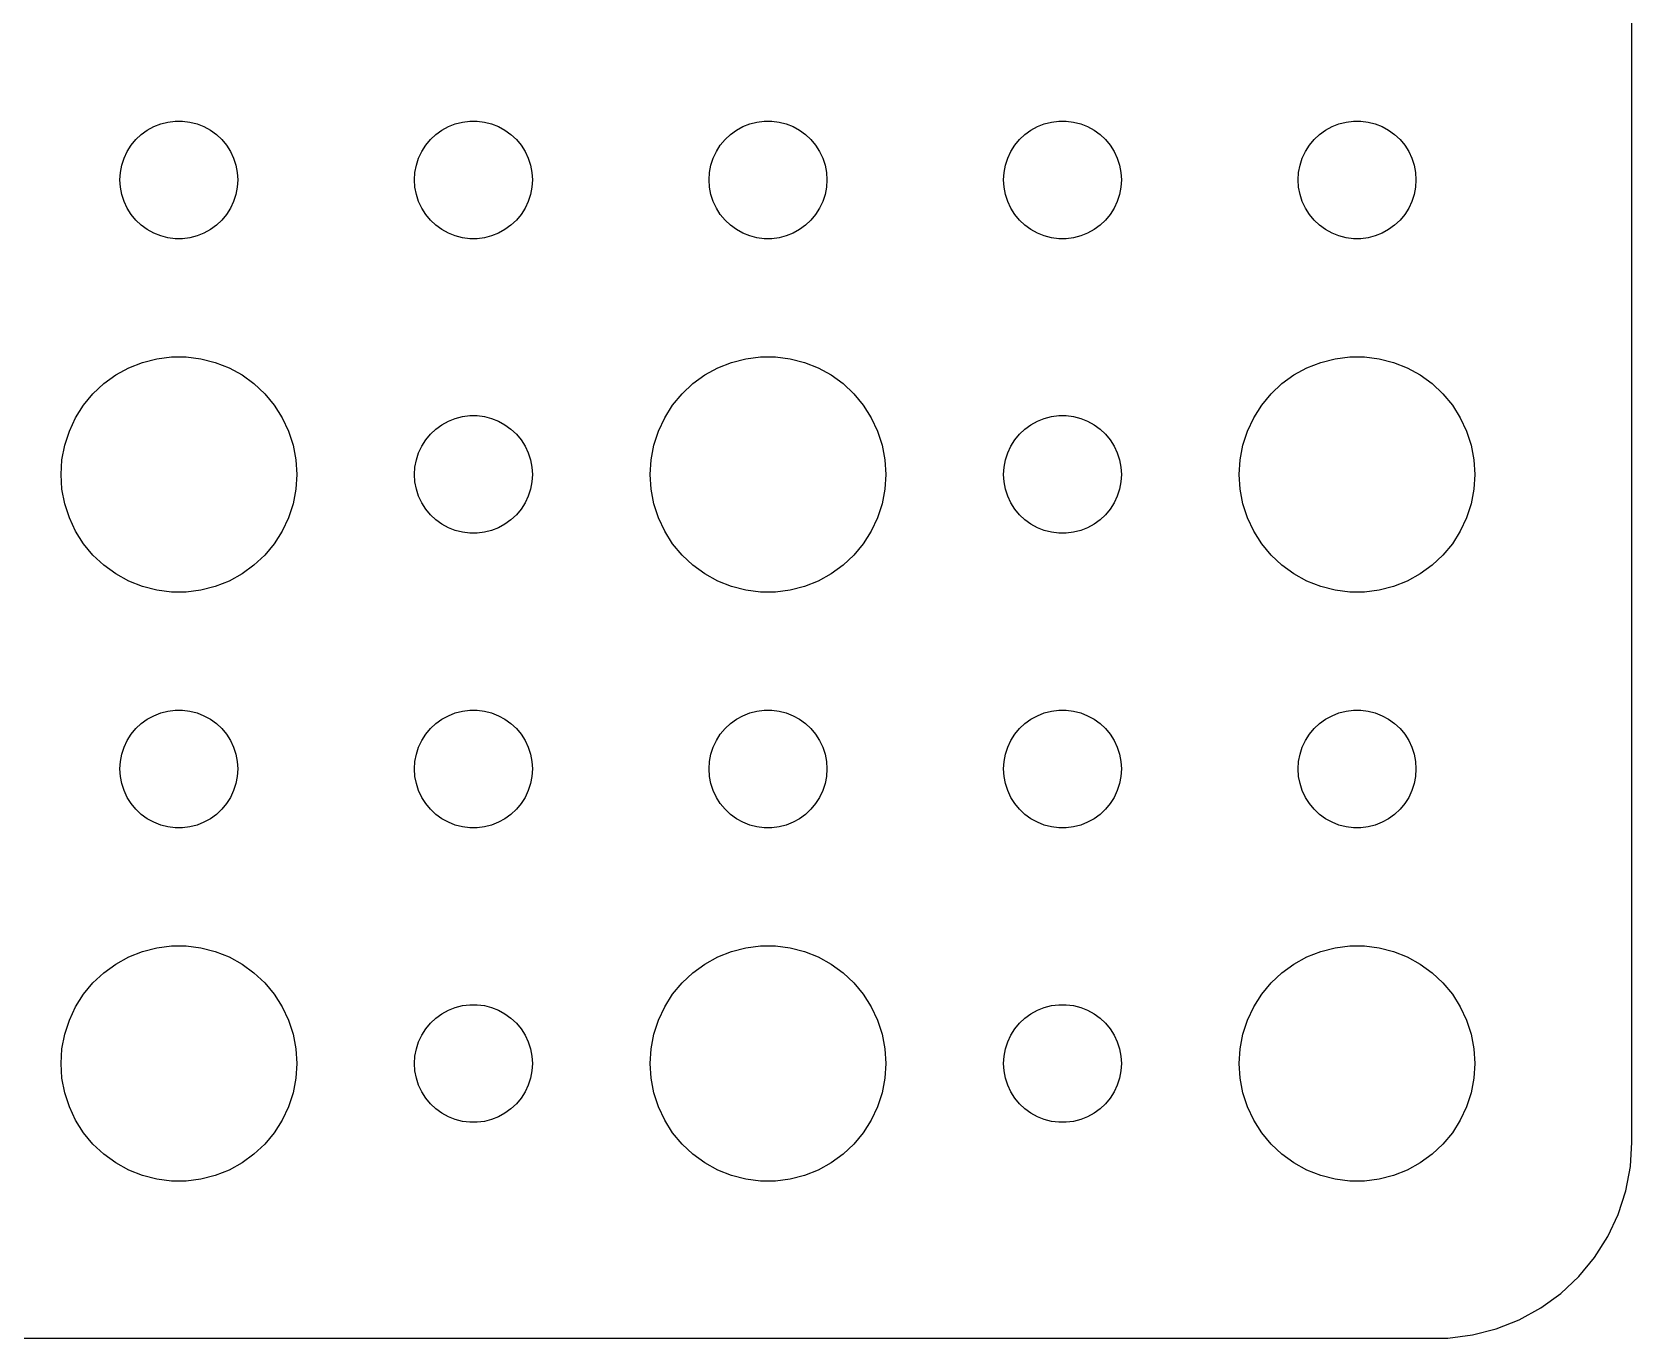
# Model space of a CAD drawing. Header units: metres. Extents: x -37 to 37, y 383 to 793.
# Drawn here: x -3.74 to 37, y 635.01 to 668.27 of the extents above; entities that cross this region are included whole.
import ezdxf

# ---------------------------------------------------------------- set-up
doc = ezdxf.new("R2010")
doc.units = ezdxf.units.M

msp = doc.modelspace()

# ---------------------------------------------------------------- linework, layer by layer
for p, q in [((37, 640), (37, 704)), ((-0.95613, 665.656), (-0.80373, 665.766)), ((-0.80373, 665.766), (-0.63866, 665.857)), ((-0.63866, 665.857), (-0.46352, 665.927)), ((-0.46352, 665.927), (-0.28107, 665.973)), ((-0.28107, 665.973), (-0.09418, 665.997)), ((-0.09418, 665.997), (0.09418, 665.997)), ((0.09418, 665.997), (0.28107, 665.973)), ((0.28107, 665.973), (0.46352, 665.927)), ((0.46352, 665.927), (0.63866, 665.857)), ((0.63866, 665.857), (0.80373, 665.766)), ((0.80373, 665.766), (0.95613, 665.656)), ((6.54385, 665.656), (6.69626, 665.766)), ((6.69626, 665.766), (6.86133, 665.857)), ((6.86133, 665.857), (7.03647, 665.927)), ((7.03647, 665.927), (7.21892, 665.973)), ((7.21892, 665.973), (7.40581, 665.997)), ((7.40581, 665.997), (7.59418, 665.997)), ((7.59418, 665.997), (7.78107, 665.973)), ((7.78107, 665.973), (7.96352, 665.927)), ((7.96352, 665.927), (8.13866, 665.857)), ((8.13866, 665.857), (8.30373, 665.766)), ((8.30373, 665.766), (8.45613, 665.656)), ((14.0439, 665.656), (14.1963, 665.766)), ((14.1963, 665.766), (14.3613, 665.857)), ((14.3613, 665.857), (14.5365, 665.927)), ((14.5365, 665.927), (14.7189, 665.973)), ((14.7189, 665.973), (14.9058, 665.997)), ((14.9058, 665.997), (15.0942, 665.997)), ((15.0942, 665.997), (15.2811, 665.973)), ((15.2811, 665.973), (15.4635, 665.927)), ((15.4635, 665.927), (15.6387, 665.857)), ((15.6387, 665.857), (15.8037, 665.766)), ((15.8037, 665.766), (15.9561, 665.656)), ((21.5439, 665.656), (21.6963, 665.766)), ((21.6963, 665.766), (21.8613, 665.857)), ((21.8613, 665.857), (22.0365, 665.927)), ((22.0365, 665.927), (22.2189, 665.973)), ((22.2189, 665.973), (22.4058, 665.997)), ((22.4058, 665.997), (22.5942, 665.997)), ((22.5942, 665.997), (22.7811, 665.973)), ((22.7811, 665.973), (22.9635, 665.927)), ((22.9635, 665.927), (23.1387, 665.857)), ((23.1387, 665.857), (23.3037, 665.766)), ((23.3037, 665.766), (23.4561, 665.656)), ((29.0439, 665.656), (29.1963, 665.766)), ((29.1963, 665.766), (29.3613, 665.857)), ((29.3613, 665.857), (29.5365, 665.927)), ((29.5365, 665.927), (29.7189, 665.973)), ((29.7189, 665.973), (29.9058, 665.997)), ((29.9058, 665.997), (30.0942, 665.997)), ((30.0942, 665.997), (30.2811, 665.973)), ((30.2811, 665.973), (30.4635, 665.927)), ((30.4635, 665.927), (30.6387, 665.857)), ((30.6387, 665.857), (30.8037, 665.766)), ((30.8037, 665.766), (30.9561, 665.656)), ((-1.31445, 665.223), (-1.21352, 665.382)), ((-1.21352, 665.382), (-1.09344, 665.527)), ((-1.09344, 665.527), (-0.95613, 665.656)), ((0.95613, 665.656), (1.09344, 665.527)), ((1.09344, 665.527), (1.21352, 665.382)), ((1.21352, 665.382), (1.31445, 665.223)), ((6.18553, 665.223), (6.28647, 665.382)), ((6.28647, 665.382), (6.40654, 665.527)), ((6.40654, 665.527), (6.54385, 665.656)), ((8.45613, 665.656), (8.59344, 665.527)), ((8.59344, 665.527), (8.71352, 665.382)), ((8.71352, 665.382), (8.81445, 665.223)), ((13.6855, 665.223), (13.7865, 665.382)), ((13.7865, 665.382), (13.9065, 665.527)), ((13.9065, 665.527), (14.0439, 665.656)), ((15.9561, 665.656), (16.0934, 665.527)), ((16.0934, 665.527), (16.2135, 665.382)), ((16.2135, 665.382), (16.3145, 665.223)), ((21.1855, 665.223), (21.2865, 665.382)), ((21.2865, 665.382), (21.4065, 665.527)), ((21.4065, 665.527), (21.5439, 665.656)), ((23.4561, 665.656), (23.5934, 665.527)), ((23.5934, 665.527), (23.7135, 665.382)), ((23.7135, 665.382), (23.8145, 665.223)), ((28.6855, 665.223), (28.7865, 665.382)), ((28.7865, 665.382), (28.9065, 665.527)), ((28.9065, 665.527), (29.0439, 665.656)), ((30.9561, 665.656), (31.0934, 665.527)), ((31.0934, 665.527), (31.2135, 665.382)), ((31.2135, 665.382), (31.3145, 665.223)), ((-1.45287, 664.873), (-1.39465, 665.052)), ((-1.39465, 665.052), (-1.31445, 665.223)), ((1.31445, 665.223), (1.39465, 665.052)), ((1.39465, 665.052), (1.45287, 664.873)), ((6.04712, 664.873), (6.10533, 665.052)), ((6.10533, 665.052), (6.18553, 665.223)), ((8.81445, 665.223), (8.89465, 665.052)), ((8.89465, 665.052), (8.95287, 664.873)), ((13.5471, 664.873), (13.6053, 665.052)), ((13.6053, 665.052), (13.6855, 665.223)), ((16.3145, 665.223), (16.3947, 665.052)), ((16.3947, 665.052), (16.4529, 664.873)), ((21.0471, 664.873), (21.1053, 665.052)), ((21.1053, 665.052), (21.1855, 665.223)), ((23.8145, 665.223), (23.8947, 665.052)), ((23.8947, 665.052), (23.9529, 664.873)), ((28.5471, 664.873), (28.6053, 665.052)), ((28.6053, 665.052), (28.6855, 665.223)), ((31.3145, 665.223), (31.3947, 665.052)), ((31.3947, 665.052), (31.4529, 664.873)), ((-1.5, 664.5), (-1.48816, 664.688)), ((-1.48816, 664.312), (-1.5, 664.5)), ((-1.48816, 664.688), (-1.45287, 664.873)), ((1.45287, 664.873), (1.48816, 664.688)), ((1.48816, 664.688), (1.5, 664.5)), ((1.5, 664.5), (1.48816, 664.312)), ((6, 664.5), (6.01183, 664.688)), ((6.01183, 664.312), (6, 664.5)), ((6.01183, 664.688), (6.04712, 664.873)), ((8.95287, 664.873), (8.98816, 664.688)), ((8.98816, 664.688), (9, 664.5)), ((9, 664.5), (8.98816, 664.312)), ((13.5, 664.5), (13.5118, 664.688)), ((13.5118, 664.312), (13.5, 664.5)), ((13.5118, 664.688), (13.5471, 664.873)), ((16.4529, 664.873), (16.4882, 664.688)), ((16.4882, 664.688), (16.5, 664.5)), ((16.5, 664.5), (16.4882, 664.312)), ((21, 664.5), (21.0118, 664.688)), ((21.0118, 664.312), (21, 664.5)), ((21.0118, 664.688), (21.0471, 664.873)), ((23.9529, 664.873), (23.9882, 664.688)), ((23.9882, 664.688), (24, 664.5)), ((24, 664.5), (23.9882, 664.312)), ((28.5, 664.5), (28.5118, 664.688)), ((28.5118, 664.312), (28.5, 664.5)), ((28.5118, 664.688), (28.5471, 664.873)), ((31.4529, 664.873), (31.4882, 664.688)), ((31.4882, 664.688), (31.5, 664.5)), ((31.5, 664.5), (31.4882, 664.312)), ((-1.45287, 664.127), (-1.48816, 664.312)), ((-1.39465, 663.948), (-1.45287, 664.127)), ((1.45287, 664.127), (1.39465, 663.948)), ((1.48816, 664.312), (1.45287, 664.127)), ((6.04712, 664.127), (6.01183, 664.312)), ((6.10533, 663.948), (6.04712, 664.127)), ((8.95287, 664.127), (8.89465, 663.948)), ((8.98816, 664.312), (8.95287, 664.127)), ((13.5471, 664.127), (13.5118, 664.312)), ((13.6053, 663.948), (13.5471, 664.127)), ((16.4529, 664.127), (16.3947, 663.948)), ((16.4882, 664.312), (16.4529, 664.127)), ((21.0471, 664.127), (21.0118, 664.312)), ((21.1053, 663.948), (21.0471, 664.127)), ((23.9529, 664.127), (23.8947, 663.948)), ((23.9882, 664.312), (23.9529, 664.127)), ((28.5471, 664.127), (28.5118, 664.312)), ((28.6053, 663.948), (28.5471, 664.127)), ((31.4529, 664.127), (31.3947, 663.948)), ((31.4882, 664.312), (31.4529, 664.127)), ((-1.31445, 663.777), (-1.39465, 663.948)), ((-1.21352, 663.618), (-1.31445, 663.777)), ((1.31445, 663.777), (1.21352, 663.618)), ((1.39465, 663.948), (1.31445, 663.777)), ((6.18553, 663.777), (6.10533, 663.948)), ((6.28647, 663.618), (6.18553, 663.777)), ((8.81445, 663.777), (8.71352, 663.618)), ((8.89465, 663.948), (8.81445, 663.777)), ((13.6855, 663.777), (13.6053, 663.948)), ((13.7865, 663.618), (13.6855, 663.777)), ((16.3145, 663.777), (16.2135, 663.618)), ((16.3947, 663.948), (16.3145, 663.777)), ((21.1855, 663.777), (21.1053, 663.948)), ((21.2865, 663.618), (21.1855, 663.777)), ((23.8145, 663.777), (23.7135, 663.618)), ((23.8947, 663.948), (23.8145, 663.777)), ((28.6855, 663.777), (28.6053, 663.948)), ((28.7865, 663.618), (28.6855, 663.777)), ((31.3145, 663.777), (31.2135, 663.618)), ((31.3947, 663.948), (31.3145, 663.777)), ((-1.09344, 663.473), (-1.21352, 663.618)), ((-0.95613, 663.344), (-1.09344, 663.473)), ((-0.80373, 663.234), (-0.95613, 663.344)), ((0.95613, 663.344), (0.80373, 663.234)), ((1.09344, 663.473), (0.95613, 663.344)), ((1.21352, 663.618), (1.09344, 663.473)), ((6.40654, 663.473), (6.28647, 663.618)), ((6.54385, 663.344), (6.40654, 663.473)), ((6.69626, 663.234), (6.54385, 663.344)), ((8.45613, 663.344), (8.30373, 663.234)), ((8.59344, 663.473), (8.45613, 663.344)), ((8.71352, 663.618), (8.59344, 663.473)), ((13.9065, 663.473), (13.7865, 663.618)), ((14.0439, 663.344), (13.9065, 663.473)), ((14.1963, 663.234), (14.0439, 663.344)), ((15.9561, 663.344), (15.8037, 663.234)), ((16.0934, 663.473), (15.9561, 663.344)), ((16.2135, 663.618), (16.0934, 663.473)), ((21.4065, 663.473), (21.2865, 663.618)), ((21.5439, 663.344), (21.4065, 663.473)), ((21.6963, 663.234), (21.5439, 663.344)), ((23.4561, 663.344), (23.3037, 663.234)), ((23.5934, 663.473), (23.4561, 663.344)), ((23.7135, 663.618), (23.5934, 663.473)), ((28.9065, 663.473), (28.7865, 663.618)), ((29.0439, 663.344), (28.9065, 663.473)), ((29.1963, 663.234), (29.0439, 663.344)), ((30.9561, 663.344), (30.8037, 663.234)), ((31.0934, 663.473), (30.9561, 663.344)), ((31.2135, 663.618), (31.0934, 663.473)), ((-0.63866, 663.143), (-0.80373, 663.234)), ((-0.46352, 663.073), (-0.63866, 663.143)), ((-0.28107, 663.027), (-0.46352, 663.073)), ((-0.09418, 663.003), (-0.28107, 663.027)), ((0.09418, 663.003), (-0.09418, 663.003)), ((0.28107, 663.027), (0.09418, 663.003)), ((0.46352, 663.073), (0.28107, 663.027)), ((0.63866, 663.143), (0.46352, 663.073)), ((0.80373, 663.234), (0.63866, 663.143)), ((6.86133, 663.143), (6.69626, 663.234)), ((7.03647, 663.073), (6.86133, 663.143)), ((7.21892, 663.027), (7.03647, 663.073)), ((7.40581, 663.003), (7.21892, 663.027)), ((7.59418, 663.003), (7.40581, 663.003)), ((7.78107, 663.027), (7.59418, 663.003)), ((7.96352, 663.073), (7.78107, 663.027)), ((8.13866, 663.143), (7.96352, 663.073)), ((8.30373, 663.234), (8.13866, 663.143)), ((14.3613, 663.143), (14.1963, 663.234)), ((14.5365, 663.073), (14.3613, 663.143)), ((14.7189, 663.027), (14.5365, 663.073)), ((14.9058, 663.003), (14.7189, 663.027)), ((15.0942, 663.003), (14.9058, 663.003)), ((15.2811, 663.027), (15.0942, 663.003)), ((15.4635, 663.073), (15.2811, 663.027)), ((15.6387, 663.143), (15.4635, 663.073)), ((15.8037, 663.234), (15.6387, 663.143)), ((21.8613, 663.143), (21.6963, 663.234)), ((22.0365, 663.073), (21.8613, 663.143)), ((22.2189, 663.027), (22.0365, 663.073)), ((22.4058, 663.003), (22.2189, 663.027)), ((22.5942, 663.003), (22.4058, 663.003)), ((22.7811, 663.027), (22.5942, 663.003)), ((22.9635, 663.073), (22.7811, 663.027)), ((23.1387, 663.143), (22.9635, 663.073)), ((23.3037, 663.234), (23.1387, 663.143)), ((29.3613, 663.143), (29.1963, 663.234)), ((29.5365, 663.073), (29.3613, 663.143)), ((29.7189, 663.027), (29.5365, 663.073)), ((29.9058, 663.003), (29.7189, 663.027)), ((30.0942, 663.003), (29.9058, 663.003)), ((30.2811, 663.027), (30.0942, 663.003)), ((30.4635, 663.073), (30.2811, 663.027)), ((30.6387, 663.143), (30.4635, 663.073)), ((30.8037, 663.234), (30.6387, 663.143)), ((-0.56213, 659.947), (-0.18837, 659.994)), ((-0.18837, 659.994), (0.18837, 659.994)), ((0.18837, 659.994), (0.56213, 659.947)), ((14.4379, 659.947), (14.8116, 659.994)), ((14.8116, 659.994), (15.1884, 659.994)), ((15.1884, 659.994), (15.5621, 659.947)), ((29.4379, 659.947), (29.8116, 659.994)), ((29.8116, 659.994), (30.1884, 659.994)), ((30.1884, 659.994), (30.5621, 659.947)), ((-1.60747, 659.533), (-1.27733, 659.714)), ((-1.27733, 659.714), (-0.92705, 659.853)), ((-0.92705, 659.853), (-0.56213, 659.947)), ((0.56213, 659.947), (0.92705, 659.853)), ((0.92705, 659.853), (1.27733, 659.714)), ((1.27733, 659.714), (1.60747, 659.533)), ((13.3925, 659.533), (13.7227, 659.714)), ((13.7227, 659.714), (14.0729, 659.853)), ((14.0729, 659.853), (14.4379, 659.947)), ((15.5621, 659.947), (15.927, 659.853)), ((15.927, 659.853), (16.2773, 659.714)), ((16.2773, 659.714), (16.6075, 659.533)), ((28.3925, 659.533), (28.7227, 659.714)), ((28.7227, 659.714), (29.0729, 659.853)), ((29.0729, 659.853), (29.4379, 659.947)), ((30.5621, 659.947), (30.927, 659.853)), ((30.927, 659.853), (31.2773, 659.714)), ((31.2773, 659.714), (31.6075, 659.533)), ((-2.1869, 659.054), (-1.91226, 659.312)), ((-1.91226, 659.312), (-1.60747, 659.533)), ((1.60747, 659.533), (1.91226, 659.312)), ((1.91226, 659.312), (2.1869, 659.054)), ((12.8131, 659.054), (13.0877, 659.312)), ((13.0877, 659.312), (13.3925, 659.533)), ((16.6075, 659.533), (16.9123, 659.312)), ((16.9123, 659.312), (17.1869, 659.054)), ((27.8131, 659.054), (28.0877, 659.312)), ((28.0877, 659.312), (28.3925, 659.533)), ((31.6075, 659.533), (31.9123, 659.312)), ((31.9123, 659.312), (32.1869, 659.054)), ((-2.42705, 658.763), (-2.1869, 659.054)), ((2.1869, 659.054), (2.42705, 658.763)), ((12.5729, 658.763), (12.8131, 659.054)), ((17.1869, 659.054), (17.427, 658.763)), ((27.5729, 658.763), (27.8131, 659.054)), ((32.1869, 659.054), (32.427, 658.763)), ((-2.78932, 658.104), (-2.62891, 658.445)), ((-2.62891, 658.445), (-2.42705, 658.763)), ((2.42705, 658.763), (2.62891, 658.445)), ((2.62891, 658.445), (2.78932, 658.104)), ((6.86133, 658.357), (7.03647, 658.427)), ((7.03647, 658.427), (7.21892, 658.473)), ((7.21892, 658.473), (7.40581, 658.497)), ((7.40581, 658.497), (7.59418, 658.497)), ((7.59418, 658.497), (7.78107, 658.473)), ((7.78107, 658.473), (7.96352, 658.427)), ((7.96352, 658.427), (8.13866, 658.357)), ((12.2107, 658.104), (12.3711, 658.445)), ((12.3711, 658.445), (12.5729, 658.763)), ((17.427, 658.763), (17.6289, 658.445)), ((17.6289, 658.445), (17.7893, 658.104)), ((21.8613, 658.357), (22.0365, 658.427)), ((22.0365, 658.427), (22.2189, 658.473)), ((22.2189, 658.473), (22.4058, 658.497)), ((22.4058, 658.497), (22.5942, 658.497)), ((22.5942, 658.497), (22.7811, 658.473)), ((22.7811, 658.473), (22.9635, 658.427)), ((22.9635, 658.427), (23.1387, 658.357)), ((27.2107, 658.104), (27.3711, 658.445)), ((27.3711, 658.445), (27.5729, 658.763)), ((32.427, 658.763), (32.6289, 658.445)), ((32.6289, 658.445), (32.7893, 658.104)), ((-2.90575, 657.746), (-2.78932, 658.104)), ((2.78932, 658.104), (2.90575, 657.746)), ((6.28647, 657.882), (6.40654, 658.027)), ((6.40654, 658.027), (6.54385, 658.156)), ((6.54385, 658.156), (6.69626, 658.266)), ((6.69626, 658.266), (6.86133, 658.357)), ((8.13866, 658.357), (8.30373, 658.266)), ((8.30373, 658.266), (8.45613, 658.156)), ((8.45613, 658.156), (8.59344, 658.027)), ((8.59344, 658.027), (8.71352, 657.882)), ((12.0942, 657.746), (12.2107, 658.104)), ((17.7893, 658.104), (17.9057, 657.746)), ((21.2865, 657.882), (21.4065, 658.027)), ((21.4065, 658.027), (21.5439, 658.156)), ((21.5439, 658.156), (21.6963, 658.266)), ((21.6963, 658.266), (21.8613, 658.357)), ((23.1387, 658.357), (23.3037, 658.266)), ((23.3037, 658.266), (23.4561, 658.156)), ((23.4561, 658.156), (23.5934, 658.027)), ((23.5934, 658.027), (23.7135, 657.882)), ((27.0942, 657.746), (27.2107, 658.104)), ((32.7893, 658.104), (32.9057, 657.746)), ((-2.97633, 657.376), (-2.90575, 657.746)), ((2.90575, 657.746), (2.97633, 657.376)), ((6.04712, 657.373), (6.10533, 657.552)), ((6.10533, 657.552), (6.18553, 657.723)), ((6.18553, 657.723), (6.28647, 657.882)), ((8.71352, 657.882), (8.81445, 657.723)), ((8.81445, 657.723), (8.89465, 657.552)), ((8.89465, 657.552), (8.95287, 657.373)), ((12.0237, 657.376), (12.0942, 657.746)), ((17.9057, 657.746), (17.9763, 657.376)), ((21.0471, 657.373), (21.1053, 657.552)), ((21.1053, 657.552), (21.1855, 657.723)), ((21.1855, 657.723), (21.2865, 657.882)), ((23.7135, 657.882), (23.8145, 657.723)), ((23.8145, 657.723), (23.8947, 657.552)), ((23.8947, 657.552), (23.9529, 657.373)), ((27.0237, 657.376), (27.0942, 657.746)), ((32.9057, 657.746), (32.9763, 657.376)), ((-3, 657), (-2.97633, 657.376)), ((2.97633, 657.376), (3, 657)), ((6, 657), (6.01183, 657.188)), ((6.01183, 657.188), (6.04712, 657.373)), ((8.95287, 657.373), (8.98816, 657.188)), ((8.98816, 657.188), (9, 657)), ((12, 657), (12.0237, 657.376)), ((17.9763, 657.376), (18, 657)), ((21, 657), (21.0118, 657.188)), ((21.0118, 657.188), (21.0471, 657.373)), ((23.9529, 657.373), (23.9882, 657.188)), ((23.9882, 657.188), (24, 657)), ((27, 657), (27.0237, 657.376)), ((32.9763, 657.376), (33, 657)), ((-2.97633, 656.624), (-3, 657)), ((3, 657), (2.97633, 656.624)), ((6.01183, 656.812), (6, 657)), ((6.04712, 656.627), (6.01183, 656.812)), ((8.98816, 656.812), (8.95287, 656.627)), ((9, 657), (8.98816, 656.812)), ((12.0237, 656.624), (12, 657)), ((18, 657), (17.9763, 656.624)), ((21.0118, 656.812), (21, 657)), ((21.0471, 656.627), (21.0118, 656.812)), ((23.9882, 656.812), (23.9529, 656.627)), ((24, 657), (23.9882, 656.812)), ((27.0237, 656.624), (27, 657)), ((33, 657), (32.9763, 656.624)), ((-2.90575, 656.254), (-2.97633, 656.624)), ((2.97633, 656.624), (2.90575, 656.254)), ((6.10533, 656.448), (6.04712, 656.627)), ((6.18553, 656.277), (6.10533, 656.448)), ((8.89465, 656.448), (8.81445, 656.277)), ((8.95287, 656.627), (8.89465, 656.448)), ((12.0942, 656.254), (12.0237, 656.624)), ((17.9763, 656.624), (17.9057, 656.254)), ((21.1053, 656.448), (21.0471, 656.627)), ((21.1855, 656.277), (21.1053, 656.448)), ((23.8947, 656.448), (23.8145, 656.277)), ((23.9529, 656.627), (23.8947, 656.448)), ((27.0942, 656.254), (27.0237, 656.624)), ((32.9763, 656.624), (32.9057, 656.254)), ((-2.78932, 655.896), (-2.90575, 656.254)), ((2.90575, 656.254), (2.78932, 655.896)), ((6.28647, 656.118), (6.18553, 656.277)), ((6.40654, 655.973), (6.28647, 656.118)), ((6.54385, 655.844), (6.40654, 655.973)), ((8.59344, 655.973), (8.45613, 655.844)), ((8.71352, 656.118), (8.59344, 655.973)), ((8.81445, 656.277), (8.71352, 656.118)), ((12.2107, 655.896), (12.0942, 656.254)), ((17.9057, 656.254), (17.7893, 655.896)), ((21.2865, 656.118), (21.1855, 656.277)), ((21.4065, 655.973), (21.2865, 656.118)), ((21.5439, 655.844), (21.4065, 655.973)), ((23.5934, 655.973), (23.4561, 655.844)), ((23.7135, 656.118), (23.5934, 655.973)), ((23.8145, 656.277), (23.7135, 656.118)), ((27.2107, 655.896), (27.0942, 656.254)), ((32.9057, 656.254), (32.7893, 655.896)), ((-2.62891, 655.555), (-2.78932, 655.896)), ((-2.42705, 655.237), (-2.62891, 655.555)), ((2.62891, 655.555), (2.42705, 655.237)), ((2.78932, 655.896), (2.62891, 655.555)), ((6.69626, 655.734), (6.54385, 655.844)), ((6.86133, 655.643), (6.69626, 655.734)), ((7.03647, 655.573), (6.86133, 655.643)), ((7.21892, 655.527), (7.03647, 655.573)), ((7.40581, 655.503), (7.21892, 655.527)), ((7.78107, 655.527), (7.59418, 655.503)), ((7.96352, 655.573), (7.78107, 655.527)), ((8.13866, 655.643), (7.96352, 655.573)), ((8.30373, 655.734), (8.13866, 655.643)), ((8.45613, 655.844), (8.30373, 655.734)), ((12.3711, 655.555), (12.2107, 655.896)), ((12.5729, 655.237), (12.3711, 655.555)), ((17.6289, 655.555), (17.427, 655.237)), ((17.7893, 655.896), (17.6289, 655.555)), ((21.6963, 655.734), (21.5439, 655.844)), ((21.8613, 655.643), (21.6963, 655.734)), ((22.0365, 655.573), (21.8613, 655.643)), ((22.2189, 655.527), (22.0365, 655.573)), ((22.4058, 655.503), (22.2189, 655.527)), ((22.7811, 655.527), (22.5942, 655.503)), ((22.9635, 655.573), (22.7811, 655.527)), ((23.1387, 655.643), (22.9635, 655.573)), ((23.3037, 655.734), (23.1387, 655.643)), ((23.4561, 655.844), (23.3037, 655.734)), ((27.3711, 655.555), (27.2107, 655.896)), ((27.5729, 655.237), (27.3711, 655.555)), ((32.6289, 655.555), (32.427, 655.237)), ((32.7893, 655.896), (32.6289, 655.555)), ((-2.1869, 654.946), (-2.42705, 655.237)), ((2.42705, 655.237), (2.1869, 654.946)), ((7.59418, 655.503), (7.40581, 655.503)), ((12.8131, 654.946), (12.5729, 655.237)), ((17.427, 655.237), (17.1869, 654.946)), ((22.5942, 655.503), (22.4058, 655.503)), ((27.8131, 654.946), (27.5729, 655.237)), ((32.427, 655.237), (32.1869, 654.946)), ((-1.91226, 654.688), (-2.1869, 654.946)), ((2.1869, 654.946), (1.91226, 654.688)), ((13.0877, 654.688), (12.8131, 654.946)), ((17.1869, 654.946), (16.9123, 654.688)), ((28.0877, 654.688), (27.8131, 654.946)), ((32.1869, 654.946), (31.9123, 654.688)), ((-1.60747, 654.467), (-1.91226, 654.688)), ((-1.27733, 654.286), (-1.60747, 654.467)), ((-0.92705, 654.147), (-1.27733, 654.286)), ((1.27733, 654.286), (0.92705, 654.147)), ((1.60747, 654.467), (1.27733, 654.286)), ((1.91226, 654.688), (1.60747, 654.467)), ((13.3925, 654.467), (13.0877, 654.688)), ((13.7227, 654.286), (13.3925, 654.467)), ((14.0729, 654.147), (13.7227, 654.286)), ((16.2773, 654.286), (15.927, 654.147)), ((16.6075, 654.467), (16.2773, 654.286)), ((16.9123, 654.688), (16.6075, 654.467)), ((28.3925, 654.467), (28.0877, 654.688)), ((28.7227, 654.286), (28.3925, 654.467)), ((29.0729, 654.147), (28.7227, 654.286)), ((31.2773, 654.286), (30.927, 654.147)), ((31.6075, 654.467), (31.2773, 654.286)), ((31.9123, 654.688), (31.6075, 654.467)), ((-0.56213, 654.053), (-0.92705, 654.147)), ((-0.18837, 654.006), (-0.56213, 654.053)), ((0.18837, 654.006), (-0.18837, 654.006)), ((0.56213, 654.053), (0.18837, 654.006)), ((0.92705, 654.147), (0.56213, 654.053)), ((14.4379, 654.053), (14.0729, 654.147)), ((14.8116, 654.006), (14.4379, 654.053)), ((15.1884, 654.006), (14.8116, 654.006)), ((15.5621, 654.053), (15.1884, 654.006)), ((15.927, 654.147), (15.5621, 654.053)), ((29.4379, 654.053), (29.0729, 654.147)), ((29.8116, 654.006), (29.4379, 654.053)), ((30.1884, 654.006), (29.8116, 654.006)), ((30.5621, 654.053), (30.1884, 654.006)), ((30.927, 654.147), (30.5621, 654.053)), ((-1.09344, 650.527), (-0.95613, 650.656)), ((-0.95613, 650.656), (-0.80373, 650.766)), ((-0.80373, 650.766), (-0.63866, 650.857)), ((-0.63866, 650.857), (-0.46352, 650.927)), ((-0.46352, 650.927), (-0.28107, 650.973)), ((-0.28107, 650.973), (-0.09418, 650.997)), ((-0.09418, 650.997), (0.09418, 650.997)), ((0.09418, 650.997), (0.28107, 650.973)), ((0.28107, 650.973), (0.46352, 650.927)), ((0.46352, 650.927), (0.63866, 650.857)), ((0.63866, 650.857), (0.80373, 650.766)), ((0.80373, 650.766), (0.95613, 650.656)), ((0.95613, 650.656), (1.09344, 650.527)), ((6.40654, 650.527), (6.54385, 650.656)), ((6.54385, 650.656), (6.69626, 650.766)), ((6.69626, 650.766), (6.86133, 650.857)), ((6.86133, 650.857), (7.03647, 650.927)), ((7.03647, 650.927), (7.21892, 650.973)), ((7.21892, 650.973), (7.40581, 650.997)), ((7.40581, 650.997), (7.59418, 650.997)), ((7.59418, 650.997), (7.78107, 650.973)), ((7.78107, 650.973), (7.96352, 650.927)), ((7.96352, 650.927), (8.13866, 650.857)), ((8.13866, 650.857), (8.30373, 650.766)), ((8.30373, 650.766), (8.45613, 650.656)), ((8.45613, 650.656), (8.59344, 650.527)), ((13.9065, 650.527), (14.0439, 650.656)), ((14.0439, 650.656), (14.1963, 650.766)), ((14.1963, 650.766), (14.3613, 650.857)), ((14.3613, 650.857), (14.5365, 650.927)), ((14.5365, 650.927), (14.7189, 650.973)), ((14.7189, 650.973), (14.9058, 650.997)), ((14.9058, 650.997), (15.0942, 650.997)), ((15.0942, 650.997), (15.2811, 650.973)), ((15.2811, 650.973), (15.4635, 650.927)), ((15.4635, 650.927), (15.6387, 650.857)), ((15.6387, 650.857), (15.8037, 650.766)), ((15.8037, 650.766), (15.9561, 650.656)), ((15.9561, 650.656), (16.0934, 650.527)), ((21.4065, 650.527), (21.5439, 650.656)), ((21.5439, 650.656), (21.6963, 650.766)), ((21.6963, 650.766), (21.8613, 650.857)), ((21.8613, 650.857), (22.0365, 650.927)), ((22.0365, 650.927), (22.2189, 650.973)), ((22.2189, 650.973), (22.4058, 650.997)), ((22.4058, 650.997), (22.5942, 650.997)), ((22.5942, 650.997), (22.7811, 650.973)), ((22.7811, 650.973), (22.9635, 650.927)), ((22.9635, 650.927), (23.1387, 650.857)), ((23.1387, 650.857), (23.3037, 650.766)), ((23.3037, 650.766), (23.4561, 650.656)), ((23.4561, 650.656), (23.5934, 650.527)), ((28.9065, 650.527), (29.0439, 650.656)), ((29.0439, 650.656), (29.1963, 650.766)), ((29.1963, 650.766), (29.3613, 650.857)), ((29.3613, 650.857), (29.5365, 650.927)), ((29.5365, 650.927), (29.7189, 650.973)), ((29.7189, 650.973), (29.9058, 650.997)), ((29.9058, 650.997), (30.0942, 650.997)), ((30.0942, 650.997), (30.2811, 650.973)), ((30.2811, 650.973), (30.4635, 650.927)), ((30.4635, 650.927), (30.6387, 650.857)), ((30.6387, 650.857), (30.8037, 650.766)), ((30.8037, 650.766), (30.9561, 650.656)), ((30.9561, 650.656), (31.0934, 650.527)), ((-1.39465, 650.052), (-1.31445, 650.223)), ((-1.31445, 650.223), (-1.21352, 650.382)), ((-1.21352, 650.382), (-1.09344, 650.527)), ((1.09344, 650.527), (1.21352, 650.382)), ((1.21352, 650.382), (1.31445, 650.223)), ((1.31445, 650.223), (1.39465, 650.052)), ((6.10533, 650.052), (6.18553, 650.223)), ((6.18553, 650.223), (6.28647, 650.382)), ((6.28647, 650.382), (6.40654, 650.527)), ((8.59344, 650.527), (8.71352, 650.382)), ((8.71352, 650.382), (8.81445, 650.223)), ((8.81445, 650.223), (8.89465, 650.052)), ((13.6053, 650.052), (13.6855, 650.223)), ((13.6855, 650.223), (13.7865, 650.382)), ((13.7865, 650.382), (13.9065, 650.527)), ((16.0934, 650.527), (16.2135, 650.382)), ((16.2135, 650.382), (16.3145, 650.223)), ((16.3145, 650.223), (16.3947, 650.052)), ((21.1053, 650.052), (21.1855, 650.223)), ((21.1855, 650.223), (21.2865, 650.382)), ((21.2865, 650.382), (21.4065, 650.527)), ((23.5934, 650.527), (23.7135, 650.382)), ((23.7135, 650.382), (23.8145, 650.223)), ((23.8145, 650.223), (23.8947, 650.052)), ((28.6053, 650.052), (28.6855, 650.223)), ((28.6855, 650.223), (28.7865, 650.382)), ((28.7865, 650.382), (28.9065, 650.527)), ((31.0934, 650.527), (31.2135, 650.382)), ((31.2135, 650.382), (31.3145, 650.223)), ((31.3145, 650.223), (31.3947, 650.052)), ((-1.48816, 649.688), (-1.45287, 649.873)), ((-1.45287, 649.873), (-1.39465, 650.052)), ((1.39465, 650.052), (1.45287, 649.873)), ((1.45287, 649.873), (1.48816, 649.688)), ((6.01183, 649.688), (6.04712, 649.873)), ((6.04712, 649.873), (6.10533, 650.052)), ((8.89465, 650.052), (8.95287, 649.873)), ((8.95287, 649.873), (8.98816, 649.688)), ((13.5118, 649.688), (13.5471, 649.873)), ((13.5471, 649.873), (13.6053, 650.052)), ((16.3947, 650.052), (16.4529, 649.873)), ((16.4529, 649.873), (16.4882, 649.688)), ((21.0118, 649.688), (21.0471, 649.873)), ((21.0471, 649.873), (21.1053, 650.052)), ((23.8947, 650.052), (23.9529, 649.873)), ((23.9529, 649.873), (23.9882, 649.688)), ((28.5118, 649.688), (28.5471, 649.873)), ((28.5471, 649.873), (28.6053, 650.052)), ((31.3947, 650.052), (31.4529, 649.873)), ((31.4529, 649.873), (31.4882, 649.688)), ((-1.5, 649.5), (-1.48816, 649.688)), ((-1.48816, 649.312), (-1.5, 649.5)), ((1.48816, 649.688), (1.5, 649.5)), ((1.5, 649.5), (1.48816, 649.312)), ((6, 649.5), (6.01183, 649.688)), ((6.01183, 649.312), (6, 649.5)), ((8.98816, 649.688), (9, 649.5)), ((9, 649.5), (8.98816, 649.312)), ((13.5, 649.5), (13.5118, 649.688)), ((13.5118, 649.312), (13.5, 649.5)), ((16.4882, 649.688), (16.5, 649.5)), ((16.5, 649.5), (16.4882, 649.312)), ((21, 649.5), (21.0118, 649.688)), ((21.0118, 649.312), (21, 649.5)), ((23.9882, 649.688), (24, 649.5)), ((24, 649.5), (23.9882, 649.312)), ((28.5, 649.5), (28.5118, 649.688)), ((28.5118, 649.312), (28.5, 649.5)), ((31.4882, 649.688), (31.5, 649.5)), ((31.5, 649.5), (31.4882, 649.312)), ((-1.45287, 649.127), (-1.48816, 649.312)), ((-1.39465, 648.948), (-1.45287, 649.127)), ((1.45287, 649.127), (1.39465, 648.948)), ((1.48816, 649.312), (1.45287, 649.127)), ((6.04712, 649.127), (6.01183, 649.312)), ((6.10533, 648.948), (6.04712, 649.127)), ((8.95287, 649.127), (8.89465, 648.948)), ((8.98816, 649.312), (8.95287, 649.127)), ((13.5471, 649.127), (13.5118, 649.312)), ((13.6053, 648.948), (13.5471, 649.127)), ((16.4529, 649.127), (16.3947, 648.948)), ((16.4882, 649.312), (16.4529, 649.127)), ((21.0471, 649.127), (21.0118, 649.312)), ((21.1053, 648.948), (21.0471, 649.127)), ((23.9529, 649.127), (23.8947, 648.948)), ((23.9882, 649.312), (23.9529, 649.127)), ((28.5471, 649.127), (28.5118, 649.312)), ((28.6053, 648.948), (28.5471, 649.127)), ((31.4529, 649.127), (31.3947, 648.948)), ((31.4882, 649.312), (31.4529, 649.127)), ((-1.31445, 648.777), (-1.39465, 648.948)), ((-1.21352, 648.618), (-1.31445, 648.777)), ((-1.09344, 648.473), (-1.21352, 648.618)), ((1.21352, 648.618), (1.09344, 648.473)), ((1.31445, 648.777), (1.21352, 648.618)), ((1.39465, 648.948), (1.31445, 648.777)), ((6.18553, 648.777), (6.10533, 648.948)), ((6.28647, 648.618), (6.18553, 648.777)), ((6.40654, 648.473), (6.28647, 648.618)), ((8.71352, 648.618), (8.59344, 648.473)), ((8.81445, 648.777), (8.71352, 648.618)), ((8.89465, 648.948), (8.81445, 648.777)), ((13.6855, 648.777), (13.6053, 648.948)), ((13.7865, 648.618), (13.6855, 648.777)), ((13.9065, 648.473), (13.7865, 648.618)), ((16.2135, 648.618), (16.0934, 648.473)), ((16.3145, 648.777), (16.2135, 648.618)), ((16.3947, 648.948), (16.3145, 648.777)), ((21.1855, 648.777), (21.1053, 648.948)), ((21.2865, 648.618), (21.1855, 648.777)), ((21.4065, 648.473), (21.2865, 648.618)), ((23.7135, 648.618), (23.5934, 648.473)), ((23.8145, 648.777), (23.7135, 648.618)), ((23.8947, 648.948), (23.8145, 648.777)), ((28.6855, 648.777), (28.6053, 648.948)), ((28.7865, 648.618), (28.6855, 648.777)), ((28.9065, 648.473), (28.7865, 648.618)), ((31.2135, 648.618), (31.0934, 648.473)), ((31.3145, 648.777), (31.2135, 648.618)), ((31.3947, 648.948), (31.3145, 648.777)), ((-0.95613, 648.344), (-1.09344, 648.473)), ((-0.80373, 648.234), (-0.95613, 648.344)), ((-0.63866, 648.143), (-0.80373, 648.234)), ((0.80373, 648.234), (0.63866, 648.143)), ((0.95613, 648.344), (0.80373, 648.234)), ((1.09344, 648.473), (0.95613, 648.344)), ((6.54385, 648.344), (6.40654, 648.473)), ((6.69626, 648.234), (6.54385, 648.344)), ((6.86133, 648.143), (6.69626, 648.234)), ((8.30373, 648.234), (8.13866, 648.143)), ((8.45613, 648.344), (8.30373, 648.234)), ((8.59344, 648.473), (8.45613, 648.344)), ((14.0439, 648.344), (13.9065, 648.473)), ((14.1963, 648.234), (14.0439, 648.344)), ((14.3613, 648.143), (14.1963, 648.234)), ((15.8037, 648.234), (15.6387, 648.143)), ((15.9561, 648.344), (15.8037, 648.234)), ((16.0934, 648.473), (15.9561, 648.344)), ((21.5439, 648.344), (21.4065, 648.473)), ((21.6963, 648.234), (21.5439, 648.344)), ((21.8613, 648.143), (21.6963, 648.234)), ((23.3037, 648.234), (23.1387, 648.143)), ((23.4561, 648.344), (23.3037, 648.234)), ((23.5934, 648.473), (23.4561, 648.344)), ((29.0439, 648.344), (28.9065, 648.473)), ((29.1963, 648.234), (29.0439, 648.344)), ((29.3613, 648.143), (29.1963, 648.234)), ((30.8037, 648.234), (30.6387, 648.143)), ((30.9561, 648.344), (30.8037, 648.234)), ((31.0934, 648.473), (30.9561, 648.344)), ((-0.46352, 648.073), (-0.63866, 648.143)), ((-0.28107, 648.027), (-0.46352, 648.073)), ((-0.09418, 648.003), (-0.28107, 648.027)), ((0.09418, 648.003), (-0.09418, 648.003)), ((0.28107, 648.027), (0.09418, 648.003)), ((0.46352, 648.073), (0.28107, 648.027)), ((0.63866, 648.143), (0.46352, 648.073)), ((7.03647, 648.073), (6.86133, 648.143)), ((7.21892, 648.027), (7.03647, 648.073)), ((7.40581, 648.003), (7.21892, 648.027)), ((7.59418, 648.003), (7.40581, 648.003)), ((7.78107, 648.027), (7.59418, 648.003)), ((7.96352, 648.073), (7.78107, 648.027)), ((8.13866, 648.143), (7.96352, 648.073)), ((14.5365, 648.073), (14.3613, 648.143)), ((14.7189, 648.027), (14.5365, 648.073)), ((14.9058, 648.003), (14.7189, 648.027)), ((15.0942, 648.003), (14.9058, 648.003)), ((15.2811, 648.027), (15.0942, 648.003)), ((15.4635, 648.073), (15.2811, 648.027)), ((15.6387, 648.143), (15.4635, 648.073)), ((22.0365, 648.073), (21.8613, 648.143)), ((22.2189, 648.027), (22.0365, 648.073)), ((22.4058, 648.003), (22.2189, 648.027)), ((22.5942, 648.003), (22.4058, 648.003)), ((22.7811, 648.027), (22.5942, 648.003)), ((22.9635, 648.073), (22.7811, 648.027)), ((23.1387, 648.143), (22.9635, 648.073)), ((29.5365, 648.073), (29.3613, 648.143)), ((29.7189, 648.027), (29.5365, 648.073)), ((29.9058, 648.003), (29.7189, 648.027)), ((30.0942, 648.003), (29.9058, 648.003)), ((30.2811, 648.027), (30.0942, 648.003)), ((30.4635, 648.073), (30.2811, 648.027)), ((30.6387, 648.143), (30.4635, 648.073)), ((-0.92705, 644.853), (-0.56213, 644.947)), ((-0.56213, 644.947), (-0.18837, 644.994)), ((-0.18837, 644.994), (0.18837, 644.994)), ((0.18837, 644.994), (0.56213, 644.947)), ((0.56213, 644.947), (0.92705, 644.853)), ((14.0729, 644.853), (14.4379, 644.947)), ((14.4379, 644.947), (14.8116, 644.994)), ((14.8116, 644.994), (15.1884, 644.994)), ((15.1884, 644.994), (15.5621, 644.947)), ((15.5621, 644.947), (15.927, 644.853)), ((29.0729, 644.853), (29.4379, 644.947)), ((29.4379, 644.947), (29.8116, 644.994)), ((29.8116, 644.994), (30.1884, 644.994)), ((30.1884, 644.994), (30.5621, 644.947)), ((30.5621, 644.947), (30.927, 644.853)), ((-1.91226, 644.312), (-1.60747, 644.533)), ((-1.60747, 644.533), (-1.27733, 644.714)), ((-1.27733, 644.714), (-0.92705, 644.853)), ((0.92705, 644.853), (1.27733, 644.714)), ((1.27733, 644.714), (1.60747, 644.533)), ((1.60747, 644.533), (1.91226, 644.312)), ((13.0877, 644.312), (13.3925, 644.533)), ((13.3925, 644.533), (13.7227, 644.714)), ((13.7227, 644.714), (14.0729, 644.853)), ((15.927, 644.853), (16.2773, 644.714)), ((16.2773, 644.714), (16.6075, 644.533)), ((16.6075, 644.533), (16.9123, 644.312)), ((28.0877, 644.312), (28.3925, 644.533)), ((28.3925, 644.533), (28.7227, 644.714)), ((28.7227, 644.714), (29.0729, 644.853)), ((30.927, 644.853), (31.2773, 644.714)), ((31.2773, 644.714), (31.6075, 644.533)), ((31.6075, 644.533), (31.9123, 644.312)), ((-2.1869, 644.054), (-1.91226, 644.312)), ((1.91226, 644.312), (2.1869, 644.054)), ((12.8131, 644.054), (13.0877, 644.312)), ((16.9123, 644.312), (17.1869, 644.054)), ((27.8131, 644.054), (28.0877, 644.312)), ((31.9123, 644.312), (32.1869, 644.054)), ((-2.62891, 643.445), (-2.42705, 643.763)), ((-2.42705, 643.763), (-2.1869, 644.054)), ((2.1869, 644.054), (2.42705, 643.763)), ((2.42705, 643.763), (2.62891, 643.445)), ((12.3711, 643.445), (12.5729, 643.763)), ((12.5729, 643.763), (12.8131, 644.054)), ((17.1869, 644.054), (17.427, 643.763)), ((17.427, 643.763), (17.6289, 643.445)), ((27.3711, 643.445), (27.5729, 643.763)), ((27.5729, 643.763), (27.8131, 644.054)), ((32.1869, 644.054), (32.427, 643.763)), ((32.427, 643.763), (32.6289, 643.445)), ((-2.78932, 643.104), (-2.62891, 643.445)), ((2.62891, 643.445), (2.78932, 643.104)), ((6.69626, 643.266), (6.86133, 643.357)), ((6.86133, 643.357), (7.03647, 643.427)), ((7.03647, 643.427), (7.21892, 643.473)), ((7.21892, 643.473), (7.40581, 643.497)), ((7.40581, 643.497), (7.59418, 643.497)), ((7.59418, 643.497), (7.78107, 643.473)), ((7.78107, 643.473), (7.96352, 643.427)), ((7.96352, 643.427), (8.13866, 643.357)), ((8.13866, 643.357), (8.30373, 643.266)), ((12.2107, 643.104), (12.3711, 643.445)), ((17.6289, 643.445), (17.7893, 643.104)), ((21.6963, 643.266), (21.8613, 643.357)), ((21.8613, 643.357), (22.0365, 643.427)), ((22.0365, 643.427), (22.2189, 643.473)), ((22.2189, 643.473), (22.4058, 643.497)), ((22.4058, 643.497), (22.5942, 643.497)), ((22.5942, 643.497), (22.7811, 643.473)), ((22.7811, 643.473), (22.9635, 643.427)), ((22.9635, 643.427), (23.1387, 643.357)), ((23.1387, 643.357), (23.3037, 643.266)), ((27.2107, 643.104), (27.3711, 643.445)), ((32.6289, 643.445), (32.7893, 643.104)), ((-2.90575, 642.746), (-2.78932, 643.104)), ((2.78932, 643.104), (2.90575, 642.746)), ((6.18553, 642.723), (6.28647, 642.882)), ((6.28647, 642.882), (6.40654, 643.027)), ((6.40654, 643.027), (6.54385, 643.156)), ((6.54385, 643.156), (6.69626, 643.266)), ((8.30373, 643.266), (8.45613, 643.156)), ((8.45613, 643.156), (8.59344, 643.027)), ((8.59344, 643.027), (8.71352, 642.882)), ((8.71352, 642.882), (8.81445, 642.723)), ((12.0942, 642.746), (12.2107, 643.104)), ((17.7893, 643.104), (17.9057, 642.746)), ((21.1855, 642.723), (21.2865, 642.882)), ((21.2865, 642.882), (21.4065, 643.027)), ((21.4065, 643.027), (21.5439, 643.156)), ((21.5439, 643.156), (21.6963, 643.266)), ((23.3037, 643.266), (23.4561, 643.156)), ((23.4561, 643.156), (23.5934, 643.027)), ((23.5934, 643.027), (23.7135, 642.882)), ((23.7135, 642.882), (23.8145, 642.723)), ((27.0942, 642.746), (27.2107, 643.104)), ((32.7893, 643.104), (32.9057, 642.746)), ((-2.97633, 642.376), (-2.90575, 642.746)), ((2.90575, 642.746), (2.97633, 642.376)), ((6.04712, 642.373), (6.10533, 642.552)), ((6.10533, 642.552), (6.18553, 642.723)), ((8.81445, 642.723), (8.89465, 642.552)), ((8.89465, 642.552), (8.95287, 642.373)), ((12.0237, 642.376), (12.0942, 642.746)), ((17.9057, 642.746), (17.9763, 642.376)), ((21.0471, 642.373), (21.1053, 642.552)), ((21.1053, 642.552), (21.1855, 642.723)), ((23.8145, 642.723), (23.8947, 642.552)), ((23.8947, 642.552), (23.9529, 642.373)), ((27.0237, 642.376), (27.0942, 642.746)), ((32.9057, 642.746), (32.9763, 642.376)), ((-3, 642), (-2.97633, 642.376)), ((2.97633, 642.376), (3, 642)), ((6, 642), (6.01183, 642.188)), ((6.01183, 642.188), (6.04712, 642.373)), ((8.95287, 642.373), (8.98816, 642.188)), ((8.98816, 642.188), (9, 642)), ((12, 642), (12.0237, 642.376)), ((17.9763, 642.376), (18, 642)), ((21, 642), (21.0118, 642.188)), ((21.0118, 642.188), (21.0471, 642.373)), ((23.9529, 642.373), (23.9882, 642.188)), ((23.9882, 642.188), (24, 642)), ((27, 642), (27.0237, 642.376)), ((32.9763, 642.376), (33, 642)), ((-2.97633, 641.624), (-3, 642)), ((3, 642), (2.97633, 641.624)), ((6.01183, 641.812), (6, 642)), ((6.04712, 641.627), (6.01183, 641.812)), ((8.98816, 641.812), (8.95287, 641.627)), ((9, 642), (8.98816, 641.812)), ((12.0237, 641.624), (12, 642)), ((18, 642), (17.9763, 641.624)), ((21.0118, 641.812), (21, 642)), ((21.0471, 641.627), (21.0118, 641.812)), ((23.9882, 641.812), (23.9529, 641.627)), ((24, 642), (23.9882, 641.812)), ((27.0237, 641.624), (27, 642)), ((33, 642), (32.9763, 641.624)), ((-2.90575, 641.254), (-2.97633, 641.624)), ((-2.78932, 640.896), (-2.90575, 641.254)), ((2.90575, 641.254), (2.78932, 640.896)), ((2.97633, 641.624), (2.90575, 641.254)), ((6.10533, 641.448), (6.04712, 641.627)), ((6.18553, 641.277), (6.10533, 641.448)), ((6.28647, 641.118), (6.18553, 641.277)), ((8.81445, 641.277), (8.71352, 641.118)), ((8.89465, 641.448), (8.81445, 641.277)), ((8.95287, 641.627), (8.89465, 641.448)), ((12.0942, 641.254), (12.0237, 641.624)), ((12.2107, 640.896), (12.0942, 641.254)), ((17.9057, 641.254), (17.7893, 640.896)), ((17.9763, 641.624), (17.9057, 641.254)), ((21.1053, 641.448), (21.0471, 641.627)), ((21.1855, 641.277), (21.1053, 641.448)), ((21.2865, 641.118), (21.1855, 641.277)), ((23.8145, 641.277), (23.7135, 641.118)), ((23.8947, 641.448), (23.8145, 641.277)), ((23.9529, 641.627), (23.8947, 641.448)), ((27.0942, 641.254), (27.0237, 641.624)), ((27.2107, 640.896), (27.0942, 641.254)), ((32.9057, 641.254), (32.7893, 640.896)), ((32.9763, 641.624), (32.9057, 641.254)), ((-2.62891, 640.555), (-2.78932, 640.896)), ((2.78932, 640.896), (2.62891, 640.555)), ((6.40654, 640.973), (6.28647, 641.118)), ((6.54385, 640.844), (6.40654, 640.973)), ((6.69626, 640.734), (6.54385, 640.844)), ((8.45613, 640.844), (8.30373, 640.734)), ((8.59344, 640.973), (8.45613, 640.844)), ((8.71352, 641.118), (8.59344, 640.973)), ((12.3711, 640.555), (12.2107, 640.896)), ((17.7893, 640.896), (17.6289, 640.555)), ((21.4065, 640.973), (21.2865, 641.118)), ((21.5439, 640.844), (21.4065, 640.973)), ((21.6963, 640.734), (21.5439, 640.844)), ((23.4561, 640.844), (23.3037, 640.734)), ((23.5934, 640.973), (23.4561, 640.844)), ((23.7135, 641.118), (23.5934, 640.973)), ((27.3711, 640.555), (27.2107, 640.896)), ((32.7893, 640.896), (32.6289, 640.555)), ((-2.42705, 640.237), (-2.62891, 640.555)), ((2.62891, 640.555), (2.42705, 640.237)), ((6.86133, 640.643), (6.69626, 640.734)), ((7.03647, 640.573), (6.86133, 640.643)), ((7.21892, 640.527), (7.03647, 640.573)), ((7.40581, 640.503), (7.21892, 640.527)), ((7.59418, 640.503), (7.40581, 640.503)), ((7.78107, 640.527), (7.59418, 640.503)), ((7.96352, 640.573), (7.78107, 640.527)), ((8.13866, 640.643), (7.96352, 640.573)), ((8.30373, 640.734), (8.13866, 640.643)), ((12.5729, 640.237), (12.3711, 640.555)), ((17.6289, 640.555), (17.427, 640.237)), ((21.8613, 640.643), (21.6963, 640.734)), ((22.0365, 640.573), (21.8613, 640.643)), ((22.2189, 640.527), (22.0365, 640.573)), ((22.4058, 640.503), (22.2189, 640.527)), ((22.5942, 640.503), (22.4058, 640.503)), ((22.7811, 640.527), (22.5942, 640.503)), ((22.9635, 640.573), (22.7811, 640.527)), ((23.1387, 640.643), (22.9635, 640.573)), ((23.3037, 640.734), (23.1387, 640.643)), ((27.5729, 640.237), (27.3711, 640.555)), ((32.6289, 640.555), (32.427, 640.237)), ((-2.1869, 639.946), (-2.42705, 640.237)), ((2.42705, 640.237), (2.1869, 639.946)), ((12.8131, 639.946), (12.5729, 640.237)), ((17.427, 640.237), (17.1869, 639.946)), ((27.8131, 639.946), (27.5729, 640.237)), ((32.427, 640.237), (32.1869, 639.946)), ((-1.91226, 639.688), (-2.1869, 639.946)), ((-1.60747, 639.467), (-1.91226, 639.688)), ((1.91226, 639.688), (1.60747, 639.467)), ((2.1869, 639.946), (1.91226, 639.688)), ((13.0877, 639.688), (12.8131, 639.946)), ((13.3925, 639.467), (13.0877, 639.688)), ((16.9123, 639.688), (16.6075, 639.467)), ((17.1869, 639.946), (16.9123, 639.688)), ((28.0877, 639.688), (27.8131, 639.946)), ((28.3925, 639.467), (28.0877, 639.688)), ((31.9123, 639.688), (31.6075, 639.467)), ((32.1869, 639.946), (31.9123, 639.688)), ((36.9606, 639.373), (37, 640)), ((-1.27733, 639.286), (-1.60747, 639.467)), ((-0.92705, 639.147), (-1.27733, 639.286)), ((1.27733, 639.286), (0.92705, 639.147)), ((1.60747, 639.467), (1.27733, 639.286)), ((13.7227, 639.286), (13.3925, 639.467)), ((14.0729, 639.147), (13.7227, 639.286)), ((16.2773, 639.286), (15.927, 639.147)), ((16.6075, 639.467), (16.2773, 639.286)), ((28.7227, 639.286), (28.3925, 639.467)), ((29.0729, 639.147), (28.7227, 639.286)), ((31.2773, 639.286), (30.927, 639.147)), ((31.6075, 639.467), (31.2773, 639.286)), ((36.8429, 638.757), (36.9606, 639.373)), ((-0.56213, 639.053), (-0.92705, 639.147)), ((-0.18837, 639.006), (-0.56213, 639.053)), ((0.18837, 639.006), (-0.18837, 639.006)), ((0.56213, 639.053), (0.18837, 639.006)), ((0.92705, 639.147), (0.56213, 639.053)), ((14.4379, 639.053), (14.0729, 639.147)), ((14.8116, 639.006), (14.4379, 639.053)), ((15.1884, 639.006), (14.8116, 639.006)), ((15.5621, 639.053), (15.1884, 639.006)), ((15.927, 639.147), (15.5621, 639.053)), ((29.4379, 639.053), (29.0729, 639.147)), ((29.8116, 639.006), (29.4379, 639.053)), ((30.1884, 639.006), (29.8116, 639.006)), ((30.5621, 639.053), (30.1884, 639.006)), ((30.927, 639.147), (30.5621, 639.053)), ((36.6489, 638.159), (36.8429, 638.757)), ((36.3815, 637.591), (36.6489, 638.159)), ((36.0451, 637.061), (36.3815, 637.591)), ((35.6448, 636.577), (36.0451, 637.061)), ((35.1871, 636.147), (35.6448, 636.577)), ((34.6791, 635.778), (35.1871, 636.147)), ((34.1289, 635.476), (34.6791, 635.778)), ((32.9369, 635.089), (33.5451, 635.245)), ((33.5451, 635.245), (34.1289, 635.476)), ((-32.3139, 635.01), (32.3139, 635.01)), ((32.3139, 635.01), (32.9369, 635.089))]:
    msp.add_line(p, q)

doc.saveas('drawing.dxf')
